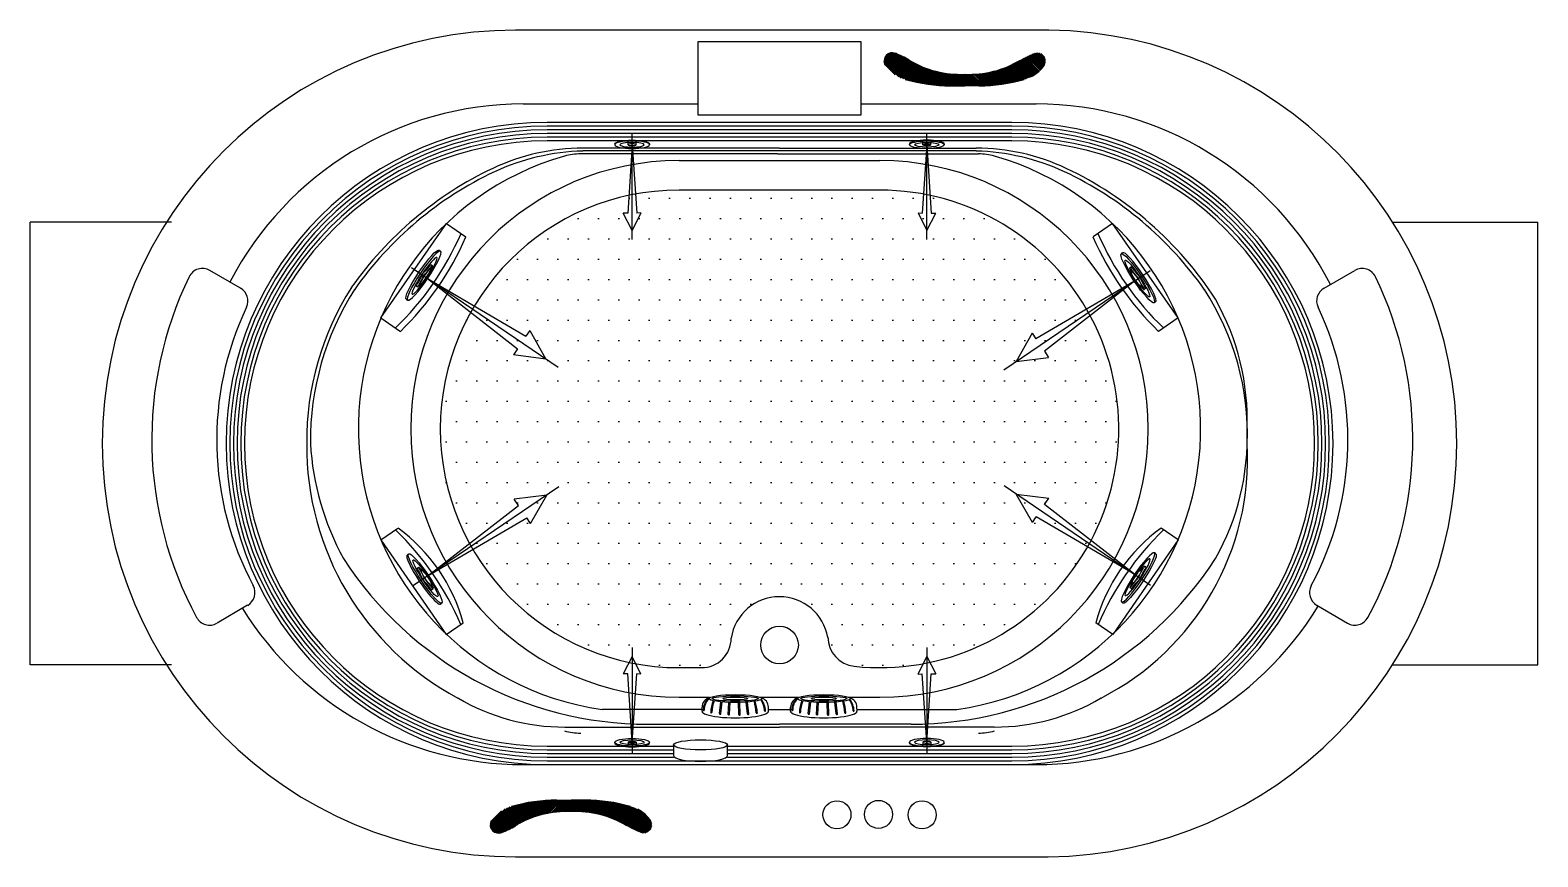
# Model space of a CAD drawing. Header units: millimetres. Extents: x -1273.68 to -1271.64, y 2253.3 to 2254.42.
import ezdxf

# ---------------------------------------------------------------- set-up
doc = ezdxf.new("R2010")
doc.units = ezdxf.units.MM
doc.linetypes.add('CENTER2', pattern=[1.125, 0.75, -0.125, 0.125, -0.125])
doc.layers.add('jacuzzi', color=1, linetype='Continuous')
doc.layers.add('LCOTA02', color=1, linetype='Continuous')

# ---------------------------------------------------------------- blocks, each defined once
blk = doc.blocks.new('*E4')
at = {"layer": 'LCOTA02', "extrusion": (0, 0, -1)}
for centre, start_param, end_param in [((-0.14, 1.57), -1.378279, 0), ((-0.13, -1.4), 3.141593, 4.519872)]:
    blk.add_ellipse(centre, major_axis=(-0.001, 0.268), ratio=0.15, start_param=start_param, end_param=end_param, dxfattribs=at)
blk = doc.blocks.new('A$C302A24D9')
at = {"layer": 'jacuzzi'}
for p, q in [((0, 1.23), (0, 1.02)), ((1.81, 1.02), (1.81, 1.61)), ((2.9, 1.02), (2.9, 1.61)), ((4.71, 1.23), (4.71, 1.02))]:
    blk.add_line(p, q, dxfattribs=at)
at = {"layer": 'jacuzzi', "extrusion": (0, 0, -1)}
for centre, major_axis, ratio, start_param, end_param in [((2.36, 1.23), (2.36, 0), 0.431953, 3.141593, 6.283185), ((2.36, 1.02), (2.36, 0), 0.431953, 3.141593, 9.424778), ((2.36, 1.02), (1.65, 0), 0.381644, 3.141593, 9.424778), ((2.36, 1.02), (0.544, 0), 0.461888, 1.570796326794896, 7.853981633974482)]:
    blk.add_ellipse(centre, major_axis=major_axis, ratio=ratio, start_param=start_param, end_param=end_param, dxfattribs=at)
blk = doc.blocks.new('A$C18C942D9')
at = {"layer": 'LCOTA02'}
for p, q in [((1.39, 14.07), (2.25, 14.06)), ((1.39, 14.07), (2.25, 14.06)), ((0.87, 10.09), (3.36, 9.79)), ((0.91, 10.36), (3.39, 10.07)), ((0.72, 8.27), (3.27, 8.13)), ((0.74, 8.55), (3.28, 8.42)), ((0.71, 6.26), (3.26, 6.35)), ((0.72, 5.98), (3.27, 6.07)), ((0.82, 4.43), (3.33, 4.69)), ((0.85, 4.16), (3.35, 4.41)), ((1.39, 0), (2.25, 0.01))]:
    blk.add_line(p, q, dxfattribs=at)
for centre, radius, start, end in [((1.63, 13.71), 0.086, 68.3204, 262.6804), ((1.63, 10.22), 3.41, 44.3309, 90.2321), ((1.75, 10.74), 3.06, 37.8314, 91.6456), ((2.23, 11.96), 2.1, 15.4909, 89.5), ((0.89, 10.23), 0.136, 80.818, 264.7502), ((1.15, 12.09), 0.124, 70.0987, 280.7386), ((1.13, 5.34), 6.63, 68.2863, 89.644), ((1.13, 6.05), 6.16, 66.1373, 89.444), ((0.73, 8.41), 0.139, 86.3618, 267.5776), ((0.71, 6.12), 0.139, 91.7123, 272.3078), ((0.83, 4.29), 0.137, 94.5439, 277.7632), ((1.09, 2.48), 0.134, 97.3715, 283.5655), ((-0.04, 18.07), 15.5, 274.0945, 283.2492), ((0.37, 12.75), 10.42, 274.1152, 287.7136), ((1.47, 0.72), 0.086, 97.3196, 291.6796), ((1.21, 5.45), 4.65, 273.0204, 304.8844), ((1.38, 4.67), 4.04, 271.6748, 309.1263), ((2.23, 2.11), 2.1, 270.5, 344.4472)]:
    blk.add_arc(centre, radius, start, end, dxfattribs=at)
blk.add_ellipse((1.39, 7.04), major_axis=(0, 7.03), ratio=0.198307, start_param=6.281174, end_param=9.428239, dxfattribs=at)
for major_axis, ratio in [((0, 5.6), 0.1484), ((0, 4.89), 0.114375), ((0, 2.65), 0.112344)]:
    blk.add_ellipse((4.09, 7.03), major_axis=major_axis, ratio=ratio, dxfattribs=at)
blk = doc.blocks.new('*E3')
at = {"layer": 'LCOTA02', "extrusion": (0, 0, -1)}
for centre, start_param, end_param in [((-0.14, 1.57), -1.378279, 0), ((-0.13, -1.4), 3.141593, 4.519872)]:
    blk.add_ellipse(centre, major_axis=(-0.001, 0.268), ratio=0.15, start_param=start_param, end_param=end_param, dxfattribs=at)

msp = doc.modelspace()

# ---------------------------------------------------------------- hatches: boundary and pattern name
at = {"layer": 'jacuzzi'}
h = msp.add_hatch(dxfattribs=at)
h.set_pattern_fill('ANSI31', color=256, scale=0.011232, style=0)
h.set_pattern_definition([(315, (-1275.6635254, 2248.1013136), (-0.00099277792, -0.00099277792), [])])
h.paths.add_polyline_path([(-1272.3365, 2254.3795, -0.040015), (-1272.3175, 2254.3887, -0.693838), (-1272.3037, 2254.3728, -0.117767), (-1272.3215, 2254.357, -0.051981), (-1272.3312, 2254.3533, -0.067757), (-1272.3926, 2254.3445), (-1272.4118, 2254.3445), (-1272.4311, 2254.3445, -0.067757), (-1272.4925, 2254.3533, -0.051981), (-1272.5021, 2254.357, -0.117767), (-1272.52, 2254.3728, -0.693838), (-1272.5062, 2254.3887, -0.040015), (-1272.4872, 2254.3795, 0.150241), (-1272.4118, 2254.3602, 0.150241)])
h = msp.add_hatch(dxfattribs=at)
h.set_pattern_fill('DOTS', color=256, scale=0.44, style=0)
h.set_pattern_definition([(0, (-1287.304246, 2245.94223), (0.01375, 0.0275), [0, -0.0275])])
edge = h.paths.add_edge_path()
edge.add_arc((-1272.5573, 2253.598), 0.04, 180, 263.7981)
edge.add_arc((-1272.5267, 2253.8798), 0.3235, 263.7981, 450)
edge.add_line((-1272.5267, 2254.2033), (-1272.7989, 2254.2033))
edge.add_arc((-1272.7989, 2253.8798), 0.3235, 90, 270)
edge.add_line((-1272.7989, 2253.5563), (-1272.7683, 2253.5563))
edge.add_arc((-1272.7683, 2253.5963), 0.04, 270, 360)
edge.add_arc((-1272.6628, 2253.5861), 0.0663, 9.432, 171.1408)
h = msp.add_hatch(dxfattribs=at)
h.set_pattern_fill('ANSI31', color=256, scale=0.011232, style=0)
h.set_pattern_definition([(45, (-1276.1969275, 2259.620189), (-0.00099277792, 0.00099277792), [])])
h.paths.add_polyline_path([(-1272.8699, 2253.342, 0.040015), (-1272.8509, 2253.3328, 0.693838), (-1272.8371, 2253.3487, 0.117767), (-1272.8549, 2253.3645, 0.051981), (-1272.8646, 2253.3682, 0.067757), (-1272.926, 2253.377), (-1272.9452, 2253.377), (-1272.9645, 2253.377, 0.067757), (-1273.0259, 2253.3682, 0.051981), (-1273.0356, 2253.3645, 0.117767), (-1273.0534, 2253.3487, 0.693838), (-1273.0396, 2253.3328, 0.040015), (-1273.0206, 2253.342, -0.150241), (-1272.9452, 2253.3613, -0.150241)])

# ---------------------------------------------------------------- linework, layer by layer
for p, q in [((-1272.4311, 2254.3445), (-1272.4118, 2254.3445)), ((-1272.3926, 2254.3445), (-1272.4118, 2254.3445)), ((-1273.0103, 2254.32), (-1272.7728, 2254.32)), ((-1272.5528, 2254.32), (-1272.3153, 2254.32)), ((-1272.6628, 2254.2601), (-1272.9292, 2254.2601)), ((-1272.3964, 2254.2563), (-1272.9292, 2254.2563)), ((-1272.8625, 2254.2648), (-1272.8684, 2254.1722)), ((-1272.8625, 2254.2648), (-1272.8561, 2254.1722)), ((-1272.6628, 2254.2601), (-1272.3964, 2254.2601)), ((-1272.4631, 2254.2648), (-1272.4695, 2254.1722)), ((-1272.4631, 2254.2648), (-1272.4572, 2254.1722)), ((-1272.6654, 2254.2523), (-1272.9322, 2254.2523)), ((-1272.7989, 2254.2433), (-1272.5267, 2254.2433)), ((-1272.6654, 2254.2523), (-1272.3934, 2254.2523)), ((-1272.8684, 2254.1722), (-1272.8745, 2254.1721)), ((-1272.8507, 2254.1723), (-1272.8624, 2254.1484)), ((-1272.8507, 2254.1723), (-1272.8561, 2254.1722)), ((-1272.4749, 2254.1723), (-1272.4632, 2254.1484)), ((-1272.4749, 2254.1723), (-1272.4695, 2254.1722)), ((-1272.4572, 2254.1722), (-1272.4511, 2254.1721)), ((-1273.6781, 2253.56), (-1273.6781, 2254.16)), ((-1273.4867, 2254.16), (-1273.6781, 2254.16)), ((-1273.2028, 2254.0301), (-1273.1139, 2254.1582)), ((-1273.1139, 2254.1582), (-1273.0876, 2254.1399)), ((-1272.8624, 2254.1484), (-1272.8745, 2254.1721)), ((-1272.4632, 2254.1484), (-1272.4511, 2254.1721)), ((-1272.2117, 2254.1582), (-1272.238, 2254.1399)), ((-1272.1228, 2254.0301), (-1272.2117, 2254.1582)), ((-1271.8324, 2254.16), (-1271.6354, 2254.16)), ((-1271.6354, 2253.56), (-1271.6354, 2254.16)), ((-1273.1239, 2254.122), (-1273.1219, 2254.1206)), ((-1272.1979, 2254.1185), (-1272.1999, 2254.1171)), ((-1273.393, 2254.0705), (-1273.4347, 2254.0946)), ((-1273.1354, 2254.1026), (-1273.1332, 2254.1011)), ((-1272.1864, 2254.0991), (-1272.1886, 2254.0976)), ((-1271.9251, 2254.0705), (-1271.8834, 2254.0946)), ((-1273.155, 2254.0736), (-1273.1529, 2254.0722)), ((-1273.1399, 2254.0835), (-1273.0177, 2253.9884)), ((-1273.1399, 2254.0835), (-1273.0064, 2254.0054)), ((-1272.1819, 2254.08), (-1272.3154, 2254.0019)), ((-1272.1819, 2254.08), (-1272.304, 2253.985)), ((-1272.1668, 2254.0701), (-1272.1689, 2254.0687)), ((-1273.1686, 2254.0556), (-1273.1665, 2254.0542)), ((-1272.1532, 2254.0521), (-1272.1553, 2254.0507)), ((-1273.2028, 2254.0301), (-1273.1765, 2254.0119)), ((-1272.1228, 2254.0301), (-1272.1492, 2254.0119)), ((-1273.0013, 2254.0129), (-1273.0064, 2254.0054)), ((-1273.0013, 2254.0129), (-1272.9794, 2253.9744)), ((-1272.3205, 2254.0095), (-1272.3424, 2253.9709)), ((-1272.3205, 2254.0095), (-1272.3154, 2254.0019)), ((-1273.0177, 2253.9884), (-1273.0234, 2253.98)), ((-1272.9794, 2253.9744), (-1273.0234, 2253.98)), ((-1272.3424, 2253.9709), (-1272.2984, 2253.9765)), ((-1272.304, 2253.985), (-1272.2984, 2253.9765)), ((-1272.9782, 2253.7901), (-1273.0222, 2253.7845)), ((-1273.0165, 2253.7761), (-1273.0222, 2253.7845)), ((-1273.0001, 2253.7516), (-1272.9782, 2253.7901)), ((-1272.342, 2253.7915), (-1272.298, 2253.7859)), ((-1272.3201, 2253.753), (-1272.342, 2253.7915)), ((-1272.3037, 2253.7775), (-1272.298, 2253.7859)), ((-1273.1387, 2253.6811), (-1273.0165, 2253.7761)), ((-1272.1815, 2253.6825), (-1272.3037, 2253.7775)), ((-1273.2028, 2253.7295), (-1273.1797, 2253.7453)), ((-1273.1387, 2253.6811), (-1273.0051, 2253.7591)), ((-1273.0001, 2253.7516), (-1273.0051, 2253.7591)), ((-1272.3201, 2253.753), (-1272.3151, 2253.7605)), ((-1272.1815, 2253.6825), (-1272.3151, 2253.7605)), ((-1272.1228, 2253.7295), (-1272.1459, 2253.7453)), ((-1273.2028, 2253.7295), (-1273.1144, 2253.6011)), ((-1272.1228, 2253.7295), (-1272.2112, 2253.6011)), ((-1273.1673, 2253.7089), (-1273.1653, 2253.7103)), ((-1272.1528, 2253.7103), (-1272.1549, 2253.7117)), ((-1273.1537, 2253.6909), (-1273.1516, 2253.6923)), ((-1272.1665, 2253.6923), (-1272.1685, 2253.6937)), ((-1273.1342, 2253.6619), (-1273.1319, 2253.6634)), ((-1272.186, 2253.6633), (-1272.1883, 2253.6649)), ((-1273.1227, 2253.6425), (-1273.1206, 2253.6439)), ((-1272.1975, 2253.6439), (-1272.1996, 2253.6453)), ((-1273.3834, 2253.6408), (-1273.4249, 2253.6166)), ((-1271.9347, 2253.6408), (-1271.8932, 2253.6166)), ((-1273.1144, 2253.6011), (-1273.0913, 2253.6169)), ((-1272.2112, 2253.6011), (-1272.2343, 2253.6169)), ((-1272.7283, 2253.597), (-1272.7283, 2253.597)), ((-1272.7283, 2253.597), (-1272.7283, 2253.5963)), ((-1272.5973, 2253.597), (-1272.5973, 2253.598)), ((-1273.4867, 2253.56), (-1273.6781, 2253.56)), ((-1272.8624, 2253.5716), (-1272.8745, 2253.5479)), ((-1272.8507, 2253.5477), (-1272.8624, 2253.5716)), ((-1272.4749, 2253.5477), (-1272.4632, 2253.5716)), ((-1272.4632, 2253.5716), (-1272.4511, 2253.5479)), ((-1271.8324, 2253.56), (-1271.6354, 2253.56)), ((-1272.8684, 2253.5478), (-1272.8745, 2253.5479)), ((-1272.8625, 2253.4552), (-1272.8684, 2253.5478)), ((-1272.8625, 2253.4552), (-1272.8561, 2253.5478)), ((-1272.8507, 2253.5477), (-1272.8561, 2253.5478)), ((-1272.4749, 2253.5477), (-1272.4695, 2253.5478)), ((-1272.4631, 2253.4552), (-1272.4695, 2253.5478)), ((-1272.4631, 2253.4552), (-1272.4572, 2253.5478)), ((-1272.4572, 2253.5478), (-1272.4511, 2253.5479)), ((-1272.769, 2253.4995), (-1272.903, 2253.4995)), ((-1272.7989, 2253.5163), (-1272.7575, 2253.5163)), ((-1272.6894, 2253.5163), (-1272.6369, 2253.5163)), ((-1272.6787, 2253.4995), (-1272.6471, 2253.4995)), ((-1272.5694, 2253.5163), (-1272.5267, 2253.5163)), ((-1272.5585, 2253.4995), (-1272.4226, 2253.4995)), ((-1272.8411, 2253.4797), (-1272.6628, 2253.4797)), ((-1272.4846, 2253.4797), (-1272.6628, 2253.4797)), ((-1272.9538, 2253.4758), (-1272.6628, 2253.4758)), ((-1272.3718, 2253.4758), (-1272.6628, 2253.4758)), ((-1272.3718, 2253.4758), (-1272.6628, 2253.4758)), ((-1272.8063, 2253.4517), (-1272.8063, 2253.4371)), ((-1272.7333, 2253.4371), (-1272.7333, 2253.4517)), ((-1273.0103, 2253.425), (-1272.3153, 2253.425)), ((-1272.9645, 2253.377), (-1272.9452, 2253.377)), ((-1272.926, 2253.377), (-1272.9452, 2253.377))]:
    msp.add_line(p, q, dxfattribs=at)
at = {"layer": 'jacuzzi', "linetype": 'CENTER2'}
for p, q in [((-1272.8625, 2254.1364), (-1272.8625, 2254.2804)), ((-1272.4631, 2254.1364), (-1272.4631, 2254.2804)), ((-1272.9629, 2253.9631), (-1273.1613, 2254.098)), ((-1272.3589, 2253.9596), (-1272.1605, 2254.0945)), ((-1272.9617, 2253.8015), (-1273.1601, 2253.6665)), ((-1272.3585, 2253.8029), (-1272.1601, 2253.6679)), ((-1272.8625, 2253.5836), (-1272.8625, 2253.4396)), ((-1272.4631, 2253.5836), (-1272.4631, 2253.4396))]:
    msp.add_line(p, q, dxfattribs=at)
at = {"layer": 'jacuzzi', "color": 3}
msp.add_lwpolyline([(-1272.2988, 2253.3, 0.98752), (-1272.2978, 2254.42), (-1273.0203, 2254.42, 1), (-1273.0203, 2253.3)], format="xyb", close=True, dxfattribs=at)
at = {"layer": 'jacuzzi'}
msp.add_lwpolyline([(-1272.7728, 2254.4046), (-1272.5528, 2254.4046), (-1272.5528, 2254.3046), (-1272.7728, 2254.3046)], close=True, dxfattribs=at)
msp.add_lwpolyline([(-1272.9777, 2254.295, 1), (-1272.9777, 2253.425), (-1272.3479, 2253.425, 1), (-1272.3479, 2254.295)], format="xyb", close=True, dxfattribs=at)
for points in [[(-1272.7333, 2253.43), (-1272.3479, 2253.43, 1), (-1272.3479, 2254.29), (-1272.9777, 2254.29, 1), (-1272.9777, 2253.43), (-1272.7333, 2253.43)], [(-1272.7333, 2253.435), (-1272.3479, 2253.435, 1), (-1272.3479, 2254.285), (-1272.9777, 2254.285, 1), (-1272.9777, 2253.435), (-1272.8063, 2253.435)], [(-1272.7333, 2253.44), (-1272.3479, 2253.44, 1), (-1272.3479, 2254.28), (-1272.9777, 2254.28, 1), (-1272.9777, 2253.44), (-1272.8063, 2253.44)], [(-1272.7333, 2253.445), (-1272.3479, 2253.445, 1), (-1272.3479, 2254.275), (-1272.9777, 2254.275, 1), (-1272.9777, 2253.445), (-1272.8063, 2253.445)], [(-1272.7333, 2253.45), (-1272.3479, 2253.45, 1), (-1272.3479, 2254.27), (-1272.9777, 2254.27, 1), (-1272.9777, 2253.45), (-1272.8063, 2253.45)], [(-1272.5973, 2253.598, 0.382854), (-1272.5616, 2253.5582, 1.055641), (-1272.5267, 2254.2033), (-1272.7989, 2254.2033, 1), (-1272.7989, 2253.5563), (-1272.7683, 2253.5563, 0.414214), (-1272.7283, 2253.5963)]]:
    msp.add_lwpolyline(points, format="xyb", dxfattribs=at)
for centre, radius in [((-1272.6628, 2253.587), 0.0255), ((-1272.585, 2253.357), 0.019), ((-1272.5287, 2253.3575), 0.019), ((-1272.4696, 2253.3569), 0.019)]:
    msp.add_circle(centre, radius, dxfattribs=at)
for centre, radius, start, end in [((-1272.5101, 2254.3782), 0.0112, 67.6064, 208.6514), ((-1272.5542, 2254.2656), 0.1322, 59.5405, 68.534), ((-1272.4182, 2254.4924), 0.1323, 238.576, 272.7531), ((-1272.4055, 2254.4924), 0.1323, 267.2469, 301.424), ((-1272.3456, 2254.4022), 0.0512, 298.1047, 324.9712), ((-1272.4295, 2254.5742), 0.2297, 254.0978, 269.6029), ((-1272.3942, 2254.5742), 0.2297, 270.3971, 285.9022), ((-1273.0103, 2253.8725), 0.4475, 90, 152.5486), ((-1272.3153, 2253.8725), 0.4475, 26.9707, 90), ((-1272.9292, 2253.9751), 0.285, 90, 115.3195), ((-1272.9203, 2253.9491), 0.3073, 91.6671, 114.7547), ((-1272.3964, 2253.9751), 0.285, 64.6805, 90), ((-1272.4053, 2253.9491), 0.3073, 65.2453, 88.3329), ((-1272.8494, 2253.8798), 0.384, 105.8014, 261.9787), ((-1272.7989, 2253.8798), 0.3635, 90, 270), ((-1272.9322, 2254.1723), 0.08, 90, 105.8014), ((-1272.5267, 2253.8798), 0.3635, 270, 90), ((-1272.4762, 2253.8798), 0.384, 278.0213, 74.1986), ((-1272.3934, 2254.1723), 0.08, 74.1986, 90), ((-1272.8411, 2253.7887), 0.4912, 115.3195, 144.8896), ((-1272.8411, 2253.7887), 0.4862, 115.3195, 144.8896), ((-1272.4846, 2253.7887), 0.4862, 35.1104, 64.6805), ((-1272.4846, 2253.7887), 0.4912, 32.8821, 64.6805), ((-1273.4568, 2254.3012), 0.3949, 313.8633, 336.6262), ((-1273.4568, 2254.3012), 0.4029, 314.0902, 336.3993), ((-1271.8689, 2254.3012), 0.4029, 203.6007, 225.9098), ((-1271.8689, 2254.3012), 0.3949, 203.3738, 226.1367), ((-1273.4447, 2254.0772), 0.02, 60, 154.2111), ((-1271.8734, 2254.0772), 0.02, 25.7889, 120), ((-1273.0058, 2253.8651), 0.5075, 154.2111, 208.3115), ((-1273.403, 2254.0532), 0.02, 334.6719, 60), ((-1272.9165, 2253.8634), 0.3869, 147.5095, 180.5013), ((-1271.9151, 2254.0532), 0.02, 120, 205.3281), ((-1272.3123, 2253.8651), 0.5075, 331.6885, 25.7889), ((-1272.9165, 2253.8634), 0.3819, 147.5095, 180.5013), ((-1272.3889, 2253.8725), 0.36, 358.013, 32.9964), ((-1272.3618, 2253.8917), 0.3327, 357.9533, 29.4668), ((-1273.0058, 2253.8651), 0.4195, 154.6719, 208.1123), ((-1272.3123, 2253.8651), 0.4195, 331.8877, 25.3281), ((-1272.3618, 2253.8679), 0.3327, 330.5332, 2.0467), ((-1272.9165, 2253.8566), 0.3869, 179.4987, 241.9389), ((-1272.9319, 2253.8812), 0.3671, 183.3058, 208.82), ((-1272.3928, 2253.8396), 0.3643, 297.0657, 3.2094), ((-1273.3184, 2253.5552), 0.2354, 15.2091, 53.8893), ((-1272.0072, 2253.5552), 0.2354, 126.1107, 164.7909), ((-1273.4578, 2253.4593), 0.395, 23.1678, 45.9306), ((-1271.8678, 2253.4593), 0.395, 134.0694, 156.8322), ((-1272.8411, 2253.9709), 0.4912, 212.8821, 270), ((-1272.4846, 2253.9709), 0.4912, 270, 327.1179), ((-1273.3934, 2253.658), 0.02, 300.1347, 28.1123), ((-1271.9247, 2253.658), 0.02, 151.8877, 239.8653), ((-1272.6628, 2253.5861), 0.0663, 9.432, 171.1408), ((-1273.435, 2253.6339), 0.02, 208.3115, 300.1347), ((-1273.0103, 2253.8725), 0.4475, 211.8162, 270), ((-1272.3153, 2253.8725), 0.4475, 270, 328.666), ((-1271.8832, 2253.6339), 0.02, 239.8653, 331.6885), ((-1272.9538, 2253.761), 0.2852, 239.5094, 270), ((-1272.3718, 2253.761), 0.2852, 270, 300.4906), ((-1272.9322, 2253.5477), 0.08, 254.1986, 270), ((-1272.3934, 2253.5477), 0.08, 270, 285.8014), ((-1272.9629, 2253.1473), 0.2297, 90.3971, 105.9022), ((-1272.9276, 2253.1473), 0.2297, 74.0978, 89.6029), ((-1272.9516, 2253.2291), 0.1323, 87.2469, 121.424), ((-1272.9389, 2253.2291), 0.1323, 58.576, 92.7531), ((-1272.879, 2253.3193), 0.0512, 35.0288, 61.8953), ((-1273.0435, 2253.3433), 0.0112, 151.3486, 292.3936), ((-1273.0876, 2253.4559), 0.1322, 291.466, 300.4595)]:
    msp.add_arc(centre, radius, start, end, dxfattribs=at)
at = {"layer": 'jacuzzi', "extrusion": (0, 0, -1)}
for centre, major_axis, ratio, start_param, end_param in [((-1273.1463, 2254.0888), (0.0223, 0.0332), 0.15, 3.141593, 6.283185), ((-1273.1442, 2254.0874), (0.0223, 0.0332), 0.15, 3.141593, 9.424778), ((-1273.1438, 2254.0871), (0.0167, 0.0249), 0.133333, 3.141593, 9.424778), ((-1273.1425, 2254.0863), (0.007, 0.0104), 0.15, 3.141593, 9.424778), ((-1273.1465, 2254.089), (0.0015, 0.00222), 0.15, 3.648269, 5.776509), ((-1273.1373, 2254.1056), (0.0106, 0.0158), 0.15, 1.763314, 2.634916), ((-1273.1385, 2254.0836), (0.0106, 0.0158), 0.15, 4.276588, 5.14819), ((-1273.1352, 2254.1042), (0.0106, 0.0158), 0.15, 1.763314, 2.634916), ((-1273.1369, 2254.1004), (0.0015, 0.00222), 0.15, -1.378279, 0), ((-1273.1358, 2254.0928), (0.0015, 0.00222), 0.15, -0.121642, 2.006598), ((-1273.1242, 2254.1109), (0.0106, 0.0158), 0.15, 3.019951, 3.891553), ((-1273.1349, 2254.099), (0.0015, 0.00222), 0.15, -1.378279, 0.74996), ((-1273.1535, 2254.0758), (0.0015, 0.00222), 0.15, 3.141593, 4.519872), ((-1273.1584, 2254.0742), (0.0106, 0.0158), 0.15, 0.506677, 1.378279), ((-1273.1514, 2254.0744), (0.0015, 0.00222), 0.15, 2.391632, 4.519872), ((-1273.1584, 2254.06), (0.0106, 0.0158), 0.15, -0.74996, 0.121642), ((-1273.1564, 2254.0728), (0.0106, 0.0158), 0.15, 0.506677, 1.378279), ((-1273.1461, 2254.0777), (0.0015, 0.00222), 0.15, 1.134995, 3.263235), ((-1273.1445, 2254.0876), (0.0015, 0.00222), 0.15, 3.648269, 5.776509), ((-1272.1772, 2253.6785), (-0.0223, -0.0332), 0.15, 3.141593, 9.424778), ((-1272.1752, 2253.6771), (-0.0223, -0.0332), 0.15, 3.141593, 6.283185), ((-1272.1777, 2253.6788), (-0.0167, -0.0249), 0.133333, 3.141593, 9.424778), ((-1272.1789, 2253.6796), (-0.007, -0.0104), 0.15, 3.141593, 9.424778), ((-1272.1829, 2253.6823), (-0.0106, -0.0158), 0.15, 4.276588, 5.14819), ((-1272.1754, 2253.6883), (-0.0015, -0.00222), 0.15, 1.134995, 3.263235), ((-1272.1651, 2253.6932), (-0.0106, -0.0158), 0.15, 0.506677, 1.378279), ((-1272.163, 2253.7059), (-0.0106, -0.0158), 0.15, -0.74996, 0.121642), ((-1272.163, 2253.6918), (-0.0106, -0.0158), 0.15, 0.506677, 1.378279), ((-1272.17, 2253.6915), (-0.0015, -0.00222), 0.15, 2.391632, 4.519872), ((-1272.168, 2253.6901), (-0.0015, -0.00222), 0.15, 3.141593, 4.519872), ((-1272.1866, 2253.6669), (-0.0015, -0.00222), 0.15, -1.378279, 0.74996), ((-1272.1973, 2253.655), (-0.0106, -0.0158), 0.15, 3.019951, 3.891553), ((-1272.1856, 2253.6731), (-0.0015, -0.00222), 0.15, -0.121642, 2.006598), ((-1272.1862, 2253.6617), (-0.0106, -0.0158), 0.15, 1.763314, 2.634916), ((-1272.1845, 2253.6656), (-0.0015, -0.00222), 0.15, -1.378279, 0), ((-1272.1842, 2253.6603), (-0.0106, -0.0158), 0.15, 1.763314, 2.634916), ((-1272.177, 2253.6783), (-0.0015, -0.00222), 0.15, 3.648269, 5.776509), ((-1272.1749, 2253.6769), (-0.0015, -0.00222), 0.15, 3.648269, 5.776509)]:
    msp.add_ellipse(centre, major_axis=major_axis, ratio=ratio, start_param=start_param, end_param=end_param, dxfattribs=at)
at = {"layer": 'jacuzzi'}
for centre, major_axis, ratio, start_param, end_param in [((-1272.1776, 2254.0839), (-0.0223, 0.0332), 0.15, 1.570796326790419, 7.853981633970005), ((-1272.1755, 2254.0853), (-0.0223, 0.0332), 0.15, 3.141593, 6.283185), ((-1272.178, 2254.0836), (-0.0167, 0.0249), 0.133333, 1.570796326794584, 7.85398163397417), ((-1272.1869, 2254.0955), (-0.0015, 0.00222), 0.15, -1.378279, 0.74996), ((-1272.1976, 2254.1074), (-0.0106, 0.0158), 0.15, 3.019951, 3.891553), ((-1272.1859, 2254.0893), (-0.0015, 0.00222), 0.15, -0.121642, 2.006598), ((-1272.1793, 2254.0828), (-0.007, 0.0104), 0.15, 1.570796326809461, 7.853981633989047), ((-1272.1866, 2254.1007), (-0.0106, 0.0158), 0.15, 1.763314, 2.634916), ((-1272.1845, 2254.1021), (-0.0106, 0.0158), 0.15, 1.763314, 2.634916), ((-1272.1833, 2254.0801), (-0.0106, 0.0158), 0.15, 4.276588, 5.14819), ((-1272.1773, 2254.0841), (-0.0015, 0.00222), 0.15, 3.648269, 5.776509), ((-1272.1757, 2254.0742), (-0.0015, 0.00222), 0.15, 1.134995, 3.263235), ((-1272.1753, 2254.0855), (-0.0015, 0.00222), 0.15, 3.648269, 5.776509), ((-1272.1654, 2254.0693), (-0.0106, 0.0158), 0.15, 0.506677, 1.378279), ((-1272.1634, 2254.0565), (-0.0106, 0.0158), 0.15, -0.74996, 0.121642), ((-1272.1634, 2254.0707), (-0.0106, 0.0158), 0.15, 0.506677, 1.378279), ((-1272.1704, 2254.0709), (-0.0015, 0.00222), 0.15, 2.391632, 4.519872), ((-1273.145, 2253.6757), (-0.0223, 0.0332), 0.15, 0, 3.141593), ((-1273.1429, 2253.6771), (-0.0223, 0.0332), 0.15, 4.712389, 10.995574), ((-1273.1425, 2253.6774), (-0.0167, 0.0249), 0.133333, 4.712389, 10.995574), ((-1273.1572, 2253.6904), (-0.0106, 0.0158), 0.15, 3.648269, 4.519872), ((-1273.1501, 2253.6901), (-0.0015, 0.00222), 0.15, -0.74996, 1.378279), ((-1273.1572, 2253.7045), (-0.0106, 0.0158), 0.15, 2.391632, 3.263235), ((-1273.1551, 2253.6918), (-0.0106, 0.0158), 0.15, 3.648269, 4.519872), ((-1273.1413, 2253.6782), (-0.007, 0.0104), 0.15, -1.570796, 4.712389), ((-1273.1448, 2253.6869), (-0.0015, 0.00222), 0.15, 4.276588, 6.404827), ((-1273.1373, 2253.6809), (-0.0106, 0.0158), 0.15, 1.134995, 2.006598), ((-1273.1453, 2253.6755), (-0.0015, 0.00222), 0.15, 0.506677, 2.634916), ((-1273.1432, 2253.6769), (-0.0015, 0.00222), 0.15, 0.506677, 2.634916), ((-1273.136, 2253.6589), (-0.0106, 0.0158), 0.15, -1.378279, -0.506677), ((-1273.1339, 2253.6603), (-0.0106, 0.0158), 0.15, -1.378279, -0.506677), ((-1273.1346, 2253.6717), (-0.0015, 0.00222), 0.15, 3.019951, 5.14819), ((-1273.1229, 2253.6536), (-0.0106, 0.0158), 0.15, -0.121642, 0.74996), ((-1273.1336, 2253.6655), (-0.0015, 0.00222), 0.15, 1.763314, 3.891553), ((-1272.7698, 2253.4371), (0.0365, 0), 0.213184, 3.141593, 6.283185)]:
    msp.add_ellipse(centre, major_axis=major_axis, ratio=ratio, start_param=start_param, end_param=end_param, dxfattribs=at)
msp.add_ellipse((-1272.7698, 2253.4517), major_axis=(-0.0365, 0), ratio=0.186255, dxfattribs=at)

# ---------------------------------------------------------------- block references
at = {"layer": 'jacuzzi', "xscale": 0.01000000000021828, "yscale": 0.005000000000109139, "zscale": 0.01000000000010459}
msp.add_blockref('A$C302A24D9', (-1272.8861, 2254.2597), dxfattribs=at)
at = {"layer": 'jacuzzi', "extrusion": (0, 0, -1), "xscale": 0.009999999999990905, "yscale": 0.005000000000109139, "zscale": -0.009999999999999351}
msp.add_blockref('A$C302A24D9', (1272.4396, 2254.2597), dxfattribs=at)
at = {"layer": 'jacuzzi'}
for name, p, xscale, yscale, zscale, rotation in [('*E3', (-1272.1772, 2254.0831), -0.01000000000007365, 0.01000000000021828, 0.009999999999999603, 34.22199864020809), ('*E4', (-1273.1433, 2253.6779), -0.01000000000007365, 0.01000000000021828, 0.009999999999999603, 214.2219986402081), ('A$C18C942D9', (-1272.6778, 2253.4883), 0.006396614047093636, 0.006396614047389448, 0.006396614047276535, 89.99176327775385), ('A$C18C942D9', (-1272.5578, 2253.4883), 0.006396614047093636, 0.006396614047389448, 0.006396614047276535, 89.99176327775385), ('A$C302A24D9', (-1272.4396, 2253.4603), 0.009999999999990905, 0.005000000000109139, 0.01000000000010459, 180)]:
    msp.add_blockref(name, p, dxfattribs=dict(at, xscale=xscale, yscale=yscale, zscale=zscale, rotation=rotation))
at = {"layer": 'jacuzzi', "extrusion": (0, 0, -1), "xscale": 0.009999999999990905, "yscale": 0.005000000000109139, "zscale": -0.009999999999999351, "rotation": 180}
msp.add_blockref('A$C302A24D9', (1272.8861, 2253.4603), dxfattribs=at)

doc.saveas('drawing.dxf')
